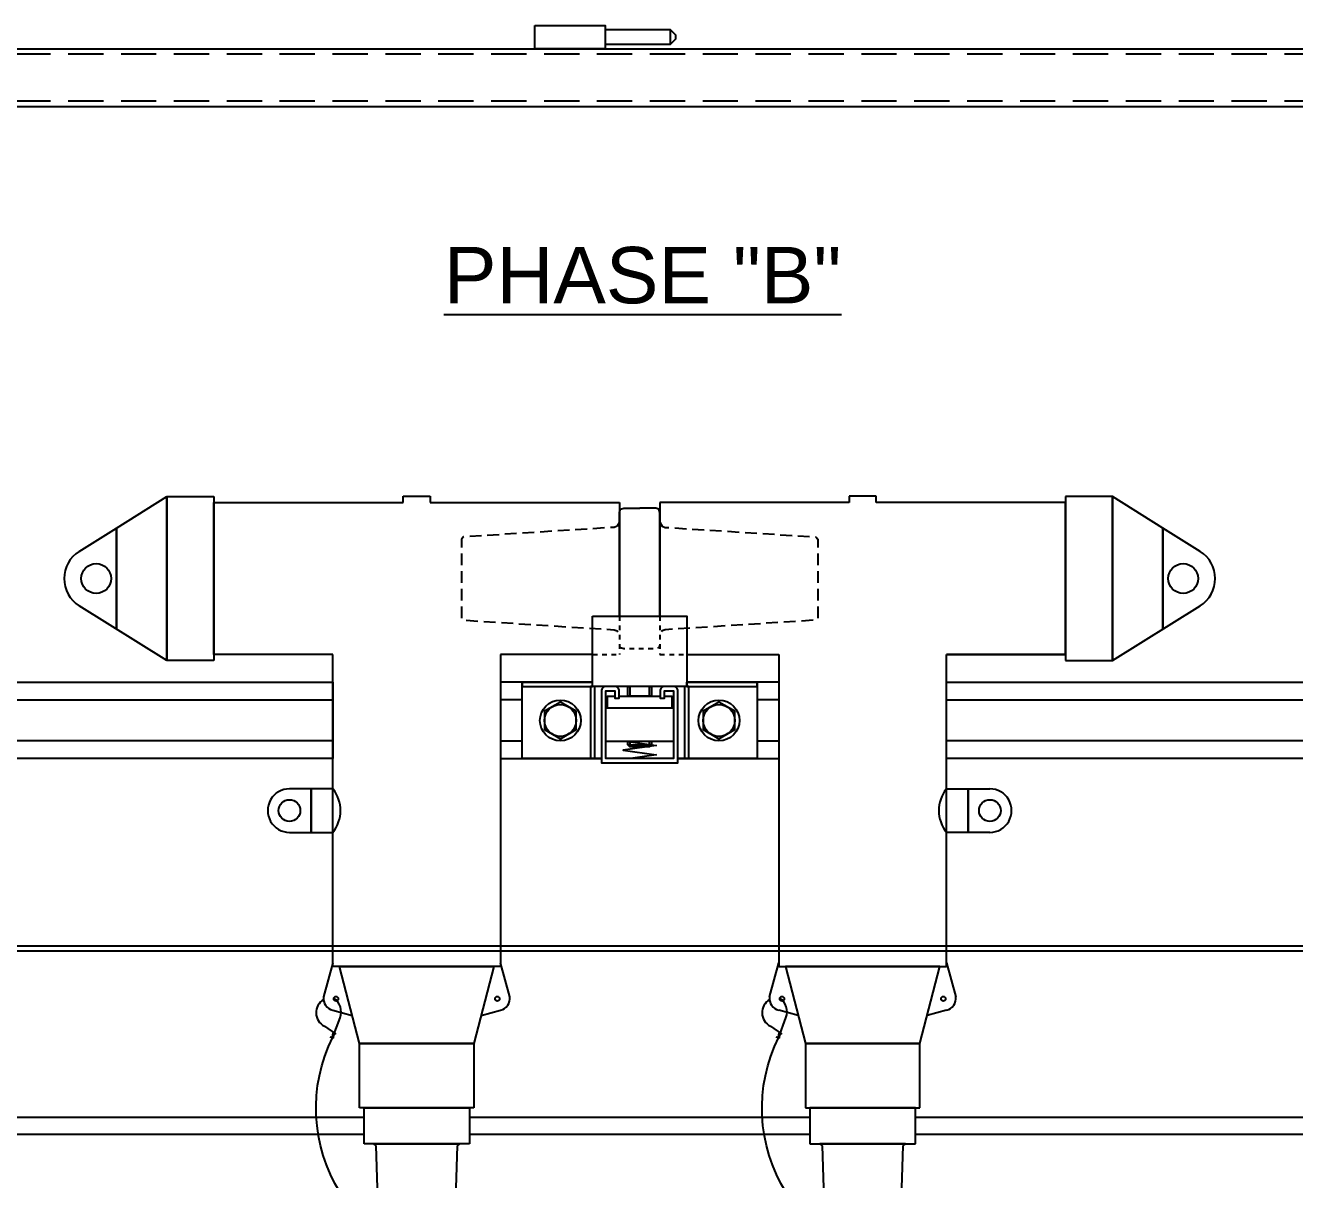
# Model space of a CAD drawing. Header units: feet. Extents: x -208 to 2089, y -974 to 342.
# Drawn here: x 235.92 to 262.92, y 101.01 to 125.56 of the extents above; entities that cross this region are included whole.
import ezdxf

# ---------------------------------------------------------------- set-up
doc = ezdxf.new("R2010")
doc.units = ezdxf.units.FT
doc.header["$MEASUREMENT"] = 0
doc.linetypes.add('HIDDEN', pattern=[0.375, 0.25, -0.125])
for name, color, linetype in [('E-DETL', 7, 'Continuous'), ('E-DETL-1', 7, 'Continuous'), ('E-EQPM-ENCL', 8, 'Continuous'), ('E-EQPM-HRDW', 16, 'Continuous'), ('E-GRND', 3, 'Continuous'), ('G-ANNO-TEXT', 1, 'Continuous')]:
    doc.layers.add(name, color=color, linetype=linetype)
doc.styles.add('NEI-A', font='arial.ttf', dxfattribs={"height": 0.1})

msp = doc.modelspace()

# ---------------------------------------------------------------- linework, layer by layer
at = {"layer": 'E-DETL', "color": 41}
for p, q in [((237.8624470936476, 114.8674143035517), (238.9353264978074, 115.5372111344679)), ((237.8624470936476, 114.8674143035517), (238.9353264978074, 115.5372111344679)), ((238.9353264978074, 115.5372111344679), (238.9353264978074, 112.0489974187885)), ((238.9353264978074, 112.0489974187885), (238.9353264978074, 115.5372111344679)), ((238.9353264978074, 115.5372111344679), (239.9342240481391, 115.5372111344679)), ((238.9353264978074, 115.5372111344679), (238.9353264978074, 112.0489974187885)), ((238.9353264978074, 112.0489974187885), (238.9353264978074, 115.5372111344679)), ((238.9353264978074, 115.5372111344679), (239.9342240481391, 115.5372111344679)), ((239.9342240481391, 115.5372111344679), (239.9342240481391, 112.0489974187885)), ((239.9342240481391, 115.5372111344679), (239.9342240481391, 112.0489974187885)), ((239.9342240481391, 115.410367031439), (243.9588774199407, 115.410367031439)), ((239.9342240481391, 112.1758415218174), (239.9342240481391, 115.410367031439)), ((239.9342240481391, 115.410367031439), (243.9588774199407, 115.410367031439)), ((239.9342240481391, 112.1758415218174), (239.9342240481391, 115.410367031439)), ((243.9588774199407, 115.410367031439), (243.9588774199407, 115.5477707897172)), ((243.9588774199407, 115.5477707897172), (244.5349717595829, 115.5477707897172)), ((243.9588774199407, 115.410367031439), (243.9588774199407, 115.5477707897172)), ((243.9588774199407, 115.5477707897172), (244.5349717595829, 115.5477707897172)), ((244.5349717595829, 115.5477707897172), (244.5349717595829, 115.410367031439)), ((244.5349717595829, 115.5477707897172), (244.5349717595829, 115.410367031439)), ((244.5349717595829, 115.410367031439), (248.5596251681506, 115.410367031439)), ((244.5349717595829, 115.410367031439), (248.5596251681506, 115.410367031439)), ((248.5596251681506, 115.410367031439), (248.5596251681506, 112.9963343209482)), ((248.5596251681506, 115.410367031439), (248.5596251681506, 112.9963343209482)), ((253.446379522199, 115.410367031439), (249.4217261136314, 115.410367031439)), ((249.4217261136314, 115.410367031439), (249.4217261136314, 112.9963343209482)), ((253.446379522199, 115.410367031439), (249.4217261136314, 115.410367031439)), ((249.4217261136314, 115.410367031439), (249.4217261136314, 112.9963343209482)), ((254.0224738618413, 115.5477707897172), (253.446379522199, 115.5477707897172)), ((253.446379522199, 115.5477707897172), (253.446379522199, 115.410367031439)), ((254.0224738618413, 115.5477707897172), (253.446379522199, 115.5477707897172)), ((253.446379522199, 115.5477707897172), (253.446379522199, 115.410367031439)), ((254.0224738618413, 115.410367031439), (254.0224738618413, 115.5477707897172)), ((254.0224738618413, 115.410367031439), (254.0224738618413, 115.5477707897172)), ((258.0471272336429, 115.410367031439), (254.0224738618413, 115.410367031439)), ((258.0471272336429, 115.410367031439), (254.0224738618413, 115.410367031439)), ((258.0471272336429, 115.5372111344679), (258.0471272336429, 112.0489974187885)), ((259.0460247839746, 115.5372111344679), (258.0471272336429, 115.5372111344679)), ((258.0471272336429, 115.5372111344679), (258.0471272336429, 112.0489974187885)), ((259.0460247839746, 115.5372111344679), (258.0471272336429, 115.5372111344679)), ((258.0471272336429, 112.1758415218174), (258.0471272336429, 115.410367031439)), ((258.0471272336429, 112.1758415218174), (258.0471272336429, 115.410367031439)), ((260.1189041881344, 114.8674143035517), (259.0460247839746, 115.5372111344679)), ((259.0460247839746, 115.5372111344679), (259.0460247839746, 112.0489974187885)), ((259.0460247839746, 112.0489974187885), (259.0460247839746, 115.5372111344679)), ((260.1189041881344, 114.8674143035517), (259.0460247839746, 115.5372111344679)), ((259.0460247839746, 115.5372111344679), (259.0460247839746, 112.0489974187885)), ((259.0460247839746, 112.0489974187885), (259.0460247839746, 115.5372111344679)), ((237.0679977664934, 114.3714409602318), (237.8624470936476, 114.8674143035517)), ((237.0679977664934, 114.3714409602318), (237.8624470936476, 114.8674143035517)), ((237.8624470936476, 114.8674143035517), (237.8624470936476, 112.7187941026404)), ((237.8624470936476, 112.7187941026404), (237.8624470936476, 114.8674143035517)), ((237.8624470936476, 114.8674143035517), (237.8624470936476, 112.7187941026404)), ((237.8624470936476, 112.7187941026404), (237.8624470936476, 114.8674143035517)), ((260.9133535152886, 114.3714409602318), (260.1189041881344, 114.8674143035517)), ((260.1189041881344, 114.8674143035517), (260.1189041881344, 112.7187941026404)), ((260.1189041881344, 112.7187941026404), (260.1189041881344, 114.8674143035517)), ((260.9133535152886, 114.3714409602318), (260.1189041881344, 114.8674143035517)), ((260.1189041881344, 114.8674143035517), (260.1189041881344, 112.7187941026404)), ((260.1189041881344, 112.7187941026404), (260.1189041881344, 114.8674143035517)), ((238.9353264978074, 112.0489974187885), (237.0679977664934, 113.2147675930246)), ((238.9353264978074, 112.0489974187885), (237.0679977664934, 113.2147675930246)), ((259.0460247839746, 112.0489974187885), (260.9133535152886, 113.2147675930246)), ((259.0460247839746, 112.0489974187885), (260.9133535152886, 113.2147675930246)), ((242.4658109864084, 112.1758415218174), (239.9342240481391, 112.1758415218174)), ((242.4658109864084, 112.1758415218174), (239.9342240481391, 112.1758415218174)), ((242.4658109864084, 105.5376440997223), (242.4658109864084, 112.1758415218174)), ((242.4658109864084, 105.5376440997223), (242.4658109864084, 112.1758415218174)), ((247.990675640891, 112.1758415218174), (246.0280382114983, 112.1758415218174)), ((246.0280382114983, 112.1758415218174), (246.0280382114983, 105.5376440997223)), ((247.990675640891, 112.1758415218174), (246.0280382114983, 112.1758415218174)), ((246.0280382114983, 112.1758415218174), (246.0280382114983, 105.5376440997223)), ((249.990675640891, 112.1758415218174), (251.9533130702837, 112.1758415218174)), ((249.990675640891, 112.1758415218174), (251.9533130702837, 112.1758415218174)), ((251.9533130702837, 112.1758415218174), (251.9533130702837, 105.5376440997223)), ((251.9533130702837, 112.1758415218174), (251.9533130702837, 105.5376440997223)), ((255.5155402953736, 105.5376440997223), (255.5155402953736, 112.1758415218174)), ((255.5155402953736, 112.1758415218174), (258.0471272336429, 112.1758415218174)), ((255.5155402953736, 105.5376440997223), (255.5155402953736, 112.1758415218174)), ((255.5155402953736, 112.1758415218174), (258.0471272336429, 112.1758415218174)), ((239.9342240481391, 112.0489974187885), (238.9353264978074, 112.0489974187885)), ((239.9342240481391, 112.0489974187885), (238.9353264978074, 112.0489974187885)), ((258.0471272336429, 112.0489974187885), (259.0460247839746, 112.0489974187885)), ((258.0471272336429, 112.0489974187885), (259.0460247839746, 112.0489974187885)), ((242.003186817667, 109.3193669059791), (241.5405626489256, 109.3193669059791)), ((242.003186817667, 109.3193669059791), (241.5405626489256, 109.3193669059791)), ((242.4658109864084, 109.3193669059791), (242.003186817667, 109.3193669059791)), ((242.003186817667, 109.3193669059791), (242.003186817667, 108.3941185684964)), ((242.003186817667, 108.3941185684964), (242.003186817667, 109.3193669059791)), ((242.4658109864084, 109.3193669059791), (242.003186817667, 109.3193669059791)), ((242.003186817667, 109.3193669059791), (242.003186817667, 108.3941185684964)), ((242.003186817667, 108.3941185684964), (242.003186817667, 109.3193669059791)), ((255.5155402953736, 109.3193669059791), (255.9781644641149, 109.3193669059791)), ((255.5155402953736, 109.3193669059791), (255.9781644641149, 109.3193669059791)), ((255.9781644641149, 109.3193669059791), (256.4407886328563, 109.3193669059791)), ((255.9781644641149, 109.3193669059791), (255.9781644641149, 108.3941185684964)), ((255.9781644641149, 108.3941185684964), (255.9781644641149, 109.3193669059791)), ((255.9781644641149, 109.3193669059791), (256.4407886328563, 109.3193669059791)), ((255.9781644641149, 109.3193669059791), (255.9781644641149, 108.3941185684964)), ((255.9781644641149, 108.3941185684964), (255.9781644641149, 109.3193669059791)), ((241.5405626489256, 108.3941185684964), (242.4658109864084, 108.3941185684964)), ((241.5405626489256, 108.3941185684964), (242.4658109864084, 108.3941185684964)), ((256.4407886328563, 108.3941185684964), (255.5155402953736, 108.3941185684964)), ((256.4407886328563, 108.3941185684964), (255.5155402953736, 108.3941185684964)), ((242.4658109864084, 105.6201290621511), (242.2649850111684, 104.8928634881359)), ((242.4658109864084, 105.6201290621511), (242.2649850111684, 104.8928634881359)), ((246.2288641867382, 104.8928634881359), (246.0280382114983, 105.6201290621511)), ((246.2288641867382, 104.8928634881359), (246.0280382114983, 105.6201290621511)), ((251.7524870950438, 104.8928634881359), (251.9533130702837, 105.6201290621511)), ((251.7524870950438, 104.8928634881359), (251.9533130702837, 105.6201290621511)), ((255.5155402953736, 105.6201290621511), (255.7163662706135, 104.8928634881359)), ((255.5155402953736, 105.6201290621511), (255.7163662706135, 104.8928634881359)), ((245.8853385772077, 105.5376440997223), (242.4658109864084, 105.5376440997223)), ((245.8853385772077, 105.5376440997223), (242.4658109864084, 105.5376440997223)), ((243.031345560503, 103.8992617402844), (242.6085106206989, 105.5376440997223)), ((242.6085106206989, 105.5376440997223), (245.8853385772077, 105.5376440997223)), ((243.031345560503, 103.8992617402844), (242.6085106206989, 105.5376440997223)), ((242.6085106206989, 105.5376440997223), (245.8853385772077, 105.5376440997223)), ((245.8853385772077, 105.5376440997223), (245.4625036557866, 103.8992617402844)), ((245.8853385772077, 105.5376440997223), (245.4625036557866, 103.8992617402844)), ((246.0280382114983, 105.5376440997223), (245.8853385772077, 105.5376440997223)), ((246.0280382114983, 105.5376440997223), (245.8853385772077, 105.5376440997223)), ((251.9533130702837, 105.5376440997223), (252.0960127045742, 105.5376440997223)), ((251.9533130702837, 105.5376440997223), (252.0960127045742, 105.5376440997223)), ((252.0960127045742, 105.5376440997223), (252.5188476259954, 103.8992617402844)), ((255.3728406610831, 105.5376440997223), (252.0960127045742, 105.5376440997223)), ((252.0960127045742, 105.5376440997223), (255.5155402953736, 105.5376440997223)), ((252.0960127045742, 105.5376440997223), (252.5188476259954, 103.8992617402844)), ((255.3728406610831, 105.5376440997223), (252.0960127045742, 105.5376440997223)), ((252.0960127045742, 105.5376440997223), (255.5155402953736, 105.5376440997223)), ((254.9500057212789, 103.8992617402844), (255.3728406610831, 105.5376440997223)), ((254.9500057212789, 103.8992617402844), (255.3728406610831, 105.5376440997223)), ((242.4605469498089, 104.607464256321), (242.8780544131673, 104.4964755926386)), ((242.4605469498089, 104.607464256321), (242.8780544131673, 104.4964755926386)), ((245.6157947847393, 104.4964755926386), (246.0333022480977, 104.607464256321)), ((245.6157947847393, 104.4964755926386), (246.0333022480977, 104.607464256321)), ((252.3655564970427, 104.4964755926386), (251.9480490336842, 104.607464256321)), ((252.3655564970427, 104.4964755926386), (251.9480490336842, 104.607464256321)), ((255.520804331973, 104.607464256321), (255.1032968686146, 104.4964755926386)), ((255.520804331973, 104.607464256321), (255.1032968686146, 104.4964755926386)), ((243.031345560503, 102.5356873385956), (243.031345560503, 103.8992617402844)), ((243.031345560503, 103.8992617402844), (245.4625036557866, 103.8992617402844)), ((245.4625036557866, 103.8992617402844), (243.031345560503, 103.8992617402844)), ((243.031345560503, 102.5356873385956), (243.031345560503, 103.8992617402844)), ((243.031345560503, 103.8992617402844), (245.4625036557866, 103.8992617402844)), ((245.4625036557866, 103.8992617402844), (243.031345560503, 103.8992617402844)), ((245.4625036557866, 103.8992617402844), (245.4625036557866, 102.5356873385956)), ((245.4625036557866, 103.8992617402844), (245.4625036557866, 102.5356873385956)), ((252.5188476259954, 103.8992617402844), (252.5188476259954, 102.5356873385956)), ((254.9500057212789, 103.8992617402844), (252.5188476259954, 103.8992617402844)), ((252.5188476259954, 103.8992617402844), (254.9500057212789, 103.8992617402844)), ((252.5188476259954, 103.8992617402844), (252.5188476259954, 102.5356873385956)), ((254.9500057212789, 103.8992617402844), (252.5188476259954, 103.8992617402844)), ((252.5188476259954, 103.8992617402844), (254.9500057212789, 103.8992617402844)), ((254.9500057212789, 102.5356873385956), (254.9500057212789, 103.8992617402844)), ((254.9500057212789, 102.5356873385956), (254.9500057212789, 103.8992617402844)), ((245.3673705417489, 102.5356873385956), (243.031345560503, 102.5356873385956)), ((245.3673705417489, 102.5356873385956), (243.031345560503, 102.5356873385956)), ((243.1264786561578, 101.7640626239803), (243.1264786561578, 102.5356873385956)), ((243.1264786561578, 102.5356873385956), (245.3673705417489, 102.5356873385956)), ((243.1264786561578, 101.7640626239803), (243.1264786561578, 102.5356873385956)), ((243.1264786561578, 102.5356873385956), (245.3673705417489, 102.5356873385956)), ((245.4625036557866, 102.5356873385956), (245.3673705417489, 102.5356873385956)), ((245.3673705417489, 102.5356873385956), (245.3673705417489, 101.7640626239803)), ((245.4625036557866, 102.5356873385956), (245.3673705417489, 102.5356873385956)), ((245.3673705417489, 102.5356873385956), (245.3673705417489, 101.7640626239803)), ((252.5188476259954, 102.5356873385956), (252.6139807400331, 102.5356873385956)), ((252.5188476259954, 102.5356873385956), (252.6139807400331, 102.5356873385956)), ((252.6139807400331, 102.5356873385956), (252.6139807400331, 101.7640626239803)), ((254.8548726256242, 102.5356873385956), (252.6139807400331, 102.5356873385956)), ((252.6139807400331, 102.5356873385956), (254.9500057212789, 102.5356873385956)), ((252.6139807400331, 102.5356873385956), (252.6139807400331, 101.7640626239803)), ((254.8548726256242, 102.5356873385956), (252.6139807400331, 102.5356873385956)), ((252.6139807400331, 102.5356873385956), (254.9500057212789, 102.5356873385956)), ((254.8548726256242, 101.7640626239803), (254.8548726256242, 102.5356873385956)), ((254.8548726256242, 101.7640626239803), (254.8548726256242, 102.5356873385956)), ((245.1559848009614, 101.7640626239803), (243.1264786561578, 101.7640626239803)), ((245.1559848009614, 101.7640626239803), (243.1264786561578, 101.7640626239803)), ((243.385430935581, 101.721760177093), (243.3378643969452, 101.7640626239803)), ((243.3378643969452, 101.7640626239803), (245.1559848009614, 101.7640626239803)), ((243.385430935581, 101.721760177093), (243.3378643969452, 101.7640626239803)), ((243.3378643969452, 101.7640626239803), (245.1559848009614, 101.7640626239803)), ((243.4277334743834, 100.337066170777), (243.385430935581, 101.721760177093)), ((243.4277334743834, 100.337066170777), (243.385430935581, 101.721760177093)), ((245.1084182439426, 101.721760177093), (245.0661157235232, 100.337066170777)), ((245.1084182439426, 101.721760177093), (245.0661157235232, 100.337066170777)), ((245.1559848009614, 101.7640626239803), (245.1084182439426, 101.721760177093)), ((245.1559848009614, 101.7640626239803), (245.1084182439426, 101.721760177093)), ((245.3673705417489, 101.7640626239803), (245.1559848009614, 101.7640626239803)), ((245.3673705417489, 101.7640626239803), (245.1559848009614, 101.7640626239803)), ((252.6139807400331, 101.7640626239803), (252.8253664808205, 101.7640626239803)), ((252.6139807400331, 101.7640626239803), (252.8253664808205, 101.7640626239803)), ((252.8253664808205, 101.7640626239803), (252.8729330378393, 101.721760177093)), ((254.6434868848368, 101.7640626239803), (252.8253664808205, 101.7640626239803)), ((252.8253664808205, 101.7640626239803), (254.8548726256242, 101.7640626239803)), ((252.8253664808205, 101.7640626239803), (252.8729330378393, 101.721760177093)), ((254.6434868848368, 101.7640626239803), (252.8253664808205, 101.7640626239803)), ((252.8253664808205, 101.7640626239803), (254.8548726256242, 101.7640626239803)), ((252.8729330378393, 101.721760177093), (252.9152355582588, 100.337066170777)), ((252.8729330378393, 101.721760177093), (252.9152355582588, 100.337066170777)), ((254.5536178073985, 100.337066170777), (254.595920346201, 101.721760177093)), ((254.5536178073985, 100.337066170777), (254.595920346201, 101.721760177093)), ((254.595920346201, 101.721760177093), (254.6434868848368, 101.7640626239803)), ((254.595920346201, 101.721760177093), (254.6434868848368, 101.7640626239803))]:
    msp.add_line(p, q, dxfattribs=at)
at = {"layer": 'E-DETL', "color": 41, "linetype": 'HIDDEN', "ltscale": 0.25}
for p, q in [((248.5596251681506, 112.9963343209482), (248.5596251681506, 112.1758415218174)), ((248.5596251681506, 112.9963343209482), (248.5596251681506, 112.1758415218174)), ((249.4217261136314, 112.9963343209482), (249.4217261136314, 112.1758415218174)), ((249.4217261136314, 112.9963343209482), (249.4217261136314, 112.1758415218174)), ((247.990675640891, 112.1758415218174), (248.5596251681506, 112.1758415218174)), ((247.990675640891, 112.1758415218174), (248.5596251681506, 112.1758415218174)), ((249.4217261136314, 112.1758415218174), (249.990675640891, 112.1758415218174)), ((249.4217261136314, 112.1758415218174), (249.990675640891, 112.1758415218174))]:
    msp.add_line(p, q, dxfattribs=at)
at = {"layer": 'E-DETL', "color": 41, "linetype": 'Continuous', "flags": 128}
for points in [[(248.5596251681506, 112.9963343209482), (248.5596251681506, 114.9957160345927), (248.5596251681506, 115.199940832164), (248.5822260457484, 115.2680157646877), (248.6503009782722, 115.2907527921507), (248.990675640891, 115.2907527921507)], [(248.5596251681506, 112.9963343209482), (248.5596251681506, 114.9957160345927), (248.5596251681506, 115.199940832164), (248.5822260457484, 115.2680157646877), (248.6503009782722, 115.2907527921507), (248.990675640891, 115.2907527921507)], [(249.4217261136314, 112.9963343209482), (249.4217261136314, 114.9957160345927), (249.4217261136314, 115.199940832164), (249.3991252360335, 115.2680157646877), (249.3310503035097, 115.2907527921507), (248.990675640891, 115.2907527921507)], [(249.4217261136314, 112.9963343209482), (249.4217261136314, 114.9957160345927), (249.4217261136314, 115.199940832164), (249.3991252360335, 115.2680157646877), (249.3310503035097, 115.2907527921507), (248.990675640891, 115.2907527921507)]]:
    msp.add_lwpolyline(points, dxfattribs=at)
at = {"layer": 'E-DETL', "color": 9, "linetype": 'HIDDEN', "flags": 128}
for points in [[(248.5596251681506, 114.9957160345927), (248.5141511132247, 114.9050402244711), (248.446076180701, 114.8823031970082), (245.2465543520848, 114.6780783994369), (245.201216447024, 114.6327404943761), (245.201216447024, 112.9308671812824), (245.2465543520848, 112.9081301538195), (248.446076180701, 112.7039053562482), (248.5141511132247, 112.6811683287853), (248.5596251681506, 112.5904925186637)], [(248.5596251681506, 114.9957160345927), (248.5141511132247, 114.9050402244711), (248.446076180701, 114.8823031970082), (245.2465543520848, 114.6780783994369), (245.201216447024, 114.6327404943761), (245.201216447024, 112.9308671812824), (245.2465543520848, 112.9081301538195), (248.446076180701, 112.7039053562482), (248.5141511132247, 112.6811683287853), (248.5596251681506, 112.5904925186637)], [(249.4217261136314, 114.9957160345927), (249.4672001685572, 114.9050402244711), (249.535275101081, 114.8823031970082), (252.7347969296972, 114.6780783994369), (252.780134834758, 114.6327404943761), (252.780134834758, 112.9308671812824), (252.7347969296972, 112.9081301538195), (249.535275101081, 112.7039053562482), (249.4672001685572, 112.6811683287853), (249.4217261136314, 112.5904925186637)], [(249.4217261136314, 114.9957160345927), (249.4672001685572, 114.9050402244711), (249.535275101081, 114.8823031970082), (252.7347969296972, 114.6780783994369), (252.780134834758, 114.6327404943761), (252.780134834758, 112.9308671812824), (252.7347969296972, 112.9081301538195), (249.535275101081, 112.7039053562482), (249.4672001685572, 112.6811683287853), (249.4217261136314, 112.5904925186637)]]:
    msp.add_lwpolyline(points, dxfattribs=at)
at = {"layer": 'E-DETL', "color": 41, "linetype": 'HIDDEN', "ltscale": 0.25, "flags": 128}
msp.add_lwpolyline([(249.4217261136314, 112.3862677210924), (249.3991252360335, 112.3181927885687), (249.3310503035097, 112.2954557611057), (248.6503009782722, 112.2954557611057), (248.5822260457484, 112.3181927885687), (248.5596251681506, 112.3862677210924)], dxfattribs=at)
msp.add_lwpolyline([(249.4217261136314, 112.3862677210924), (249.3991252360335, 112.3181927885687), (249.3310503035097, 112.2954557611057), (248.6503009782722, 112.2954557611057), (248.5822260457484, 112.3181927885687), (248.5596251681506, 112.3862677210924)], dxfattribs=at)
at = {"layer": 'E-DETL', "color": 41}
for centre, radius in [((237.4290524066789, 113.7931042766282), 0.3171103352500231), ((237.4290524066789, 113.7931042766282), 0.3171103352500231), ((260.552298875103, 113.7931042766282), 0.3171103352500231), ((260.552298875103, 113.7931042766282), 0.3171103352500231), ((241.5405626489256, 108.8567427372377), 0.231312084370685), ((241.5405626489256, 108.8567427372377), 0.231312084370685), ((256.4407886328563, 108.8567427372377), 0.231312084370685), ((256.4407886328563, 108.8567427372377), 0.231312084370685), ((242.5312251888074, 104.8531380483226), 0.04886597132423846), ((242.5312251888074, 104.8531380483226), 0.04886597132423846), ((245.9626240274823, 104.8531380483226), 0.04886597132423846), ((245.9626240274823, 104.8531380483226), 0.04886597132423846), ((252.0187272542997, 104.8531380483226), 0.04886597132423846), ((252.0187272542997, 104.8531380483226), 0.04886597132423846), ((255.4501260929746, 104.8531380483226), 0.04886597132423846), ((255.4501260929746, 104.8531380483226), 0.04886597132423846)]:
    msp.add_circle(centre, radius, dxfattribs=at)
for centre, radius, start, end in [((237.4290523518176, 113.7931042512314), 0.6817871827491256, 121.9764602505425, 179.9999978657157), ((237.4290523518176, 113.7931042512314), 0.6817871827491256, 121.9764602505425, 179.9999978657157), ((260.5522989299644, 113.7931042512314), 0.6817871827491256, 2.134284298781268e-06, 58.02353974945753), ((260.5522989299644, 113.7931042512314), 0.6817871827491256, 2.134284298781268e-06, 58.02353974945753), ((237.4290523518175, 113.7931043020249), 0.6817871827489874, 180.0000021342794, 238.0235397494612), ((237.4290523518175, 113.7931043020249), 0.6817871827489874, 180.0000021342794, 238.0235397494612), ((260.5522989299645, 113.7931043020249), 0.6817871827489874, 301.9764602505388, 359.9999978657206), ((260.5522989299645, 113.7931043020249), 0.6817871827489874, 301.9764602505388, 359.9999978657206), ((241.5405626489256, 108.8567427372377), 0.462624168741371, 89.99999999999675, 270.0000000000032), ((241.5405626489256, 108.8567427372377), 0.462624168741371, 89.99999999999675, 270.0000000000032), ((241.8856704725241, 108.8567427372377), 0.7420135695211753, 321.4299269184021, 38.57007308159783), ((241.8856704725241, 108.8567427372377), 0.7420135695211753, 321.4299269184021, 38.57007308159783), ((256.0956808092578, 108.8567427372377), 0.7420135695211753, 141.4299269184022, 218.5700730815978), ((256.0956808092578, 108.8567427372377), 0.7420135695211753, 141.4299269184022, 218.5700730815978), ((256.4407886328563, 108.8567427372377), 0.462624168741371, 269.9999999999968, 90.00000000000325), ((256.4407886328563, 108.8567427372377), 0.462624168741371, 269.9999999999968, 90.00000000000325), ((242.5287093374374, 104.8638720205527), 0.2653130706517052, 173.726610115781, 214.4198144140572), ((242.5287093374374, 104.8638720205527), 0.2653130706517052, 173.726610115781, 214.4198144140572), ((245.9651398604692, 104.8638720205527), 0.2653130706517117, 325.5801855859428, 6.273389884217369), ((245.9651398604692, 104.8638720205527), 0.2653130706517117, 325.5801855859428, 6.273389884217369), ((252.0162114213127, 104.8638720205527), 0.2653130706517117, 173.7266101157826, 214.4198144140572), ((252.0162114213127, 104.8638720205527), 0.2653130706517117, 173.7266101157826, 214.4198144140572), ((255.4526419443445, 104.8638720205527), 0.2653130706517052, 325.5801855859428, 6.273389884218988), ((255.4526419443445, 104.8638720205527), 0.2653130706517052, 325.5801855859428, 6.273389884218988), ((242.5287094469, 104.8638720478217), 0.2653131763633028, 214.4198059098947, 255.113010208177), ((242.5287094469, 104.8638720478217), 0.2653131763633028, 214.4198059098947, 255.113010208177), ((245.9651397510066, 104.8638720478218), 0.2653131763633528, 284.8869897918246, 325.5801940900994), ((245.9651397510066, 104.8638720478218), 0.2653131763633528, 284.8869897918246, 325.5801940900994), ((252.0162115307754, 104.8638720478218), 0.2653131763633528, 214.4198059099006, 255.1130102081754), ((252.0162115307754, 104.8638720478218), 0.2653131763633528, 214.4198059099006, 255.1130102081754), ((255.4526418348819, 104.8638720478217), 0.2653131763633028, 284.8869897918231, 325.5801940901053), ((255.4526418348819, 104.8638720478217), 0.2653131763633028, 284.8869897918231, 325.5801940901053)]:
    msp.add_arc(centre, radius, start, end, dxfattribs=at)
at = {"layer": 'E-DETL-1', "color": 64, "linetype": 'Continuous', "flags": 128}
for points in [[(227.8548726256242, 102.3373749812879), (243.1264786561578, 102.3373749812879)], [(227.8548726256242, 102.3373749812879), (243.1264786561578, 102.3373749812879)], [(245.3673705417489, 102.3373749812879), (252.6139807400331, 102.3373749812879)], [(245.3673705417489, 102.3373749812879), (252.6139807400331, 102.3373749812879)], [(254.8548726256242, 102.3373749812879), (270.1264786561578, 102.3373749812879)], [(254.8548726256242, 102.3373749812879), (270.1264786561578, 102.3373749812879)], [(243.1264786561578, 101.9623749812879), (227.8548726256242, 101.9623749812879)], [(243.1264786561578, 101.9623749812879), (227.8548726256242, 101.9623749812879)], [(252.6139807400331, 101.9623749812879), (245.3673705417489, 101.9623749812879)], [(252.6139807400331, 101.9623749812879), (245.3673705417489, 101.9623749812879)], [(270.1264786561578, 101.9623749812879), (254.8548726256242, 101.9623749812879)], [(270.1264786561578, 101.9623749812879), (254.8548726256242, 101.9623749812879)]]:
    msp.add_lwpolyline(points, dxfattribs=at)
at = {"layer": 'E-EQPM-ENCL', "color": 7, "ltscale": 5}
for points in [[(246.7582898124317, 125.5612696916447), (248.2559383279542, 125.5612696916447), (248.2559383279542, 125.0620081365155), (246.7582898124317, 125.0620081365155), (246.7582898124317, 125.5612696916447)], [(246.7582898124317, 125.5612696916447), (248.2559383279542, 125.5612696916447), (248.2559383279542, 125.0620081365155), (246.7582898124317, 125.0620081365155), (246.7582898124317, 125.5612696916447)], [(248.2559383279542, 125.470457731658), (249.640174005892, 125.470457731658), (249.640174005892, 125.1528200965021), (248.2559383279542, 125.1528200965021)], [(248.2559383279542, 125.470457731658), (249.640174005892, 125.470457731658), (249.640174005892, 125.1528200965021), (248.2559383279542, 125.1528200965021)], [(249.640174005892, 125.470457731658), (249.7535868434766, 125.3570448940734), (249.7535868434766, 125.2662329340867), (249.640174005892, 125.1528200965021)], [(249.640174005892, 125.470457731658), (249.7535868434766, 125.3570448940734), (249.7535868434766, 125.2662329340867), (249.640174005892, 125.1528200965021)], [(206.3989509035027, 124.9485952989309), (206.3989509035027, 125.0621442863805), (291.5822642284141, 125.0621442863805), (291.5822642284141, 124.9485952989309)], [(206.3989509035027, 123.836795500953), (291.5822642284141, 123.836795500953)], [(291.5822642284141, 105.8650133146834), (206.2855380659182, 105.8650133146834)], [(291.5822642284141, 105.8650133146834), (206.2855380659182, 105.8650133146834)], [(206.3989509035027, 105.978426152268), (291.5822642284141, 105.978426152268)], [(206.3989509035027, 105.978426152268), (291.5822642284141, 105.978426152268)]]:
    msp.add_lwpolyline(points, dxfattribs=at)
at = {"layer": 'E-EQPM-ENCL', "linetype": 'HIDDEN', "ltscale": 3}
for points in [[(291.5822642284141, 124.9485952989309), (206.3989509035027, 124.9485952989309)], [(291.5822642284141, 123.9502083385376), (206.3989509035027, 123.9502083385376)]]:
    msp.add_lwpolyline(points, dxfattribs=at)
at = {"layer": 'E-EQPM-HRDW'}
for p, q in [((247.9906779912116, 111.4963381495014), (247.9906779912116, 111.5863393195933)), ((247.9906779912116, 111.4963381495014), (247.9906779912116, 111.5863393195933)), ((249.9906779912116, 111.4963381495014), (249.9906779912116, 111.5863402556667)), ((249.9906779912116, 111.4963381495014), (249.9906779912116, 111.5863402556667))]:
    msp.add_line(p, q, dxfattribs=at)
for points in [[(247.990675640891, 112.9963343209482), (249.990675640891, 112.9963343209482), (249.990675640891, 111.4963343209482), (247.990675640891, 111.4963343209482)], [(247.990675640891, 112.9963343209482), (249.990675640891, 112.9963343209482), (249.990675640891, 111.4963343209482), (247.990675640891, 111.4963343209482)], [(228.5155402953736, 111.5900429867366), (242.4658109864084, 111.5900429867366), (242.4658109864084, 109.9650429867366), (228.5155402953736, 109.9650429867366)], [(228.5155402953736, 111.5900429867366), (242.4658109864084, 111.5900429867366), (242.4658109864084, 109.9650429867366), (228.5155402953736, 109.9650429867366)], [(246.4906779912116, 111.4963381495014), (247.990675640891, 111.4963381495014), (247.990675640891, 111.5863386175382), (246.4906779912116, 111.5863386175382)], [(246.4906779912116, 111.4963381495014), (247.990675640891, 111.4963381495014), (247.990675640891, 111.5863386175382), (246.4906779912116, 111.5863386175382)], [(249.990675640891, 111.4963381495014), (251.4906779912116, 111.4963381495014), (251.4906779912116, 111.5863386175382), (249.990675640891, 111.5863386175382)], [(249.990675640891, 111.4963381495014), (251.4906779912116, 111.4963381495014), (251.4906779912116, 111.5863386175382), (249.990675640891, 111.5863386175382)], [(255.5155402953736, 111.5900429867366), (269.4658109864084, 111.5900429867366), (269.4658109864084, 109.9650429867366), (255.5155402953736, 109.9650429867366)], [(255.5155402953736, 111.5900429867366), (269.4658109864084, 111.5900429867366), (269.4658109864084, 109.9650429867366), (255.5155402953736, 109.9650429867366)], [(248.0356766456055, 109.9613386175374), (248.03567822523, 111.4963381495014), (247.9456777571933, 111.4963381495014), (247.9456761775688, 109.9613386175374)], [(248.0356766456055, 109.9613386175374), (248.03567822523, 111.4963381495014), (247.9456777571933, 111.4963381495014), (247.9456761775688, 109.9613386175374)], [(250.0356766034821, 109.9613395536109), (250.03567822523, 111.4963381495014), (249.9456777571933, 111.4963381495014), (249.9456761354454, 109.9613395536109)], [(250.0356766034821, 109.9613395536109), (250.03567822523, 111.4963381495014), (249.9456777571933, 111.4963381495014), (249.9456761354454, 109.9613395536109)], [(228.5155402953736, 111.2150447184274), (242.4658109864084, 111.2150401728835), (242.4658109864084, 110.3400367095019), (228.5155402953736, 110.3400412550458)], [(228.5155402953736, 111.2150447184274), (242.4658109864084, 111.2150401728835), (242.4658109864084, 110.3400367095019), (228.5155402953736, 110.3400412550458)], [(255.5155402953736, 111.2150401728835), (269.4658109864084, 111.2150401728835), (269.4658109864084, 110.3400367095019), (255.5155402953736, 110.3400367095019)], [(255.5155402953736, 111.2150401728835), (269.4658109864084, 111.2150401728835), (269.4658109864084, 110.3400367095019), (255.5155402953736, 110.3400367095019)]]:
    msp.add_lwpolyline(points, close=True, dxfattribs=at)
for points in [[(242.4658109864084, 112.1758013533058), (239.9342240481391, 112.1758013533058)], [(242.4658109864084, 112.1758013533058), (239.9342240481391, 112.1758013533058)], [(258.0471272336429, 112.1758013533058), (255.5155402953736, 112.1758013533058)], [(258.0471272336429, 112.1758013533058), (255.5155402953736, 112.1758013533058)], [(247.990675640891, 111.5863804241783), (246.0280405618189, 111.5863804241783)], [(247.990675640891, 111.5863804241783), (246.0280405618189, 111.5863804241783)], [(248.178175640891, 109.9613387052939), (246.4906779912116, 109.9613379154831), (246.4906779912116, 111.5863362773545), (247.990675640891, 111.5863369794085)], [(248.178175640891, 109.9613387052939), (246.4906779912116, 109.9613379154831), (246.4906779912116, 111.5863362773545), (247.990675640891, 111.5863369794085)], [(249.990675640891, 111.586337915482), (251.4906779912116, 111.5863386175382), (251.4906779912116, 109.9613402556667), (249.803175640891, 109.9613394658536)], [(249.990675640891, 111.586337915482), (251.4906779912116, 111.5863386175382), (251.4906779912116, 109.9613402556667), (249.803175640891, 109.9613394658536)], [(251.9533154206043, 111.5863804241783), (249.990675640891, 111.5863804241783)], [(251.9533154206043, 111.5863804241783), (249.990675640891, 111.5863804241783)], [(248.271925640891, 111.0414315693969), (249.709425640891, 111.0414315693969)], [(248.271925640891, 111.0414315693969), (249.709425640891, 111.0414315693969)], [(249.709425640891, 110.3262370725), (248.271925640891, 110.3262370725)], [(249.709425640891, 110.3262370725), (248.271925640891, 110.3262370725)], [(246.0280405618189, 109.9613804241783), (248.178175640891, 109.9613804241783)], [(246.0280405618189, 109.9613804241783), (248.178175640891, 109.9613804241783)], [(249.803175640891, 109.9613804241783), (251.9533154206043, 109.9613804241783)], [(249.803175640891, 109.9613804241783), (251.9533154206043, 109.9613804241783)]]:
    msp.add_lwpolyline(points, dxfattribs=at)
at = {"layer": 'E-EQPM-HRDW', "flags": 128}
msp.add_lwpolyline([(248.459425640891, 111.4025343209481), (248.459425640891, 111.2463343209482), (248.553175640891, 111.2463343209482), (248.553175640891, 111.4025343209481, 0.1989123673791867), (248.5257022569659, 111.4688609370236, 0.1989123673804322), (248.4593756408886, 111.4963343209482), (248.2719756408933, 111.4963343209482, 0.1989123673792615), (248.2056490248161, 111.4688609370236, 0.1989123673803824), (248.178175640891, 111.4025343209481), (248.178175640891, 109.8713343209482), (249.803175640891, 109.8713343209482), (249.803175640891, 111.4025343209481, 0.1989123673795006), (249.7757022569659, 111.4688609370236, 0.1989123673799059), (249.7093756408886, 111.4963343209482), (249.5219756408933, 111.4963343209482, 0.1989123673792707), (249.4556490248161, 111.4688609370236, 0.1989123673804073), (249.428175640891, 111.4025343209481), (249.428175640891, 111.2463343209482), (249.521925640891, 111.2463343209482), (249.521925640891, 111.4025843209482), (249.709425640891, 111.4025843209482), (249.709425640891, 109.9650843209482), (248.271925640891, 109.9650843209482), (248.271925640891, 111.4025843209482), (248.459425640891, 111.4025843209482)], format="xyb", close=True, dxfattribs=at)
msp.add_lwpolyline([(248.459425640891, 111.4025343209481), (248.459425640891, 111.2463343209482), (248.553175640891, 111.2463343209482), (248.553175640891, 111.4025343209481, 0.1989123673791867), (248.5257022569659, 111.4688609370236, 0.1989123673804322), (248.4593756408886, 111.4963343209482), (248.2719756408933, 111.4963343209482, 0.1989123673792615), (248.2056490248161, 111.4688609370236, 0.1989123673803824), (248.178175640891, 111.4025343209481), (248.178175640891, 109.8713343209482), (249.803175640891, 109.8713343209482), (249.803175640891, 111.4025343209481, 0.1989123673795006), (249.7757022569659, 111.4688609370236, 0.1989123673799059), (249.7093756408886, 111.4963343209482), (249.5219756408933, 111.4963343209482, 0.1989123673792707), (249.4556490248161, 111.4688609370236, 0.1989123673804073), (249.428175640891, 111.4025343209481), (249.428175640891, 111.2463343209482), (249.521925640891, 111.2463343209482), (249.521925640891, 111.4025843209482), (249.709425640891, 111.4025843209482), (249.709425640891, 109.9650843209482), (248.271925640891, 109.9650843209482), (248.271925640891, 111.4025843209482), (248.459425640891, 111.4025843209482)], format="xyb", close=True, dxfattribs=at)
for points in [[(248.303175640891, 111.0414315693969), (248.303175640891, 111.2924216972391), (248.459425640891, 111.2924216972391), (248.459425640891, 111.2463343209482), (248.553175640891, 111.2463343209482), (248.553175640891, 111.2924216972391), (249.428175640891, 111.2924216972391), (249.428175640891, 111.2463343209482), (249.521925640891, 111.2463343209482), (249.521925640891, 111.2924216972391), (249.678175640891, 111.2924216972391), (249.678175640891, 111.0414315693969)], [(248.303175640891, 111.0414315693969), (248.303175640891, 111.2924216972391), (248.459425640891, 111.2924216972391), (248.459425640891, 111.2463343209482), (248.553175640891, 111.2463343209482), (248.553175640891, 111.2924216972391), (249.428175640891, 111.2924216972391), (249.428175640891, 111.2463343209482), (249.521925640891, 111.2463343209482), (249.521925640891, 111.2924216972391), (249.678175640891, 111.2924216972391), (249.678175640891, 111.0414315693969)], [(249.201613140891, 111.2924216972391), (249.201613140891, 111.4963343209482), (249.240675640891, 111.4963343209482), (249.240675640891, 111.2924216972391), (248.740675640891, 111.2924216972391), (248.740675640891, 111.4963343209482), (248.779738140891, 111.4963343209482), (248.779738140891, 111.2924216972391)], [(249.201613140891, 111.2924216972391), (249.201613140891, 111.4963343209482), (249.240675640891, 111.4963343209482), (249.240675640891, 111.2924216972391), (248.740675640891, 111.2924216972391), (248.740675640891, 111.4963343209482), (248.779738140891, 111.4963343209482), (248.779738140891, 111.2924216972391)], [(246.4906779912116, 111.2113776103253), (246.0280405618189, 111.2113776103253)], [(246.4906779912116, 111.2113776103253), (246.0280405618189, 111.2113776103253)], [(251.9533154206043, 111.2113776103253), (251.4906779912116, 111.2113776103253)], [(251.9533154206043, 111.2113776103253), (251.4906779912116, 111.2113776103253)], [(246.4906779912116, 110.3363741469437), (246.0280405618189, 110.3363741469437)], [(246.4906779912116, 110.3363741469437), (246.0280405618189, 110.3363741469437)], [(248.7425380600053, 110.3262370725), (249.3395225357763, 110.244153380061), (248.6418287460056, 110.1414196754239), (249.3395225357763, 110.0454887345367), (248.7934733085149, 109.9650843209482)], [(248.7425380600053, 110.3262370725), (249.3395225357763, 110.244153380061), (248.6418287460056, 110.1414196754239), (249.3395225357763, 110.0454887345367), (248.7934733085149, 109.9650843209482)], [(249.240675640891, 110.3262370725), (249.240675640891, 110.2541468209482), (249.201613140891, 110.2150843209482), (248.779738140891, 110.2150843209482), (248.740675640891, 110.2541468209482), (248.740675640891, 110.3262370725)], [(248.779738140891, 110.3262370725), (248.779738140891, 110.2541468209482), (248.740675640891, 110.2541468209482), (249.240675640891, 110.2541468209482), (249.201613140891, 110.2541468209482), (249.201613140891, 110.3262370725)], [(249.240675640891, 110.3262370725), (249.240675640891, 110.2541468209482), (249.201613140891, 110.2150843209482), (248.779738140891, 110.2150843209482), (248.740675640891, 110.2541468209482), (248.740675640891, 110.3262370725)], [(248.779738140891, 110.3262370725), (248.779738140891, 110.2541468209482), (248.740675640891, 110.2541468209482), (249.240675640891, 110.2541468209482), (249.201613140891, 110.2541468209482), (249.201613140891, 110.3262370725)], [(251.9533154206043, 110.3363741469437), (251.4906779912116, 110.3363741469437)], [(251.9533154206043, 110.3363741469437), (251.4906779912116, 110.3363741469437)]]:
    msp.add_lwpolyline(points, dxfattribs=at)
for points in [[(247.6406779912095, 110.9686928122691), (247.3031779912116, 111.1635485281194), (246.9656779912137, 110.9686928122691), (246.9656779912137, 110.5789813805685), (247.3031779912116, 110.3841256647183), (247.6406779912095, 110.5789813805685)], [(247.6406779912095, 110.9686928122691), (247.3031779912116, 111.1635485281194), (246.9656779912137, 110.9686928122691), (246.9656779912137, 110.5789813805685), (247.3031779912116, 110.3841256647183), (247.6406779912095, 110.5789813805685)], [(251.0156779912095, 110.9686951524527), (250.6781779912116, 111.163550868303), (250.3406779912137, 110.9686951524527), (250.3406779912137, 110.5789837207521), (250.6781779912116, 110.3841280049019), (251.0156779912095, 110.5789837207521)], [(251.0156779912095, 110.9686951524527), (250.6781779912116, 111.163550868303), (250.3406779912137, 110.9686951524527), (250.3406779912137, 110.5789837207521), (250.6781779912116, 110.3841280049019), (251.0156779912095, 110.5789837207521)]]:
    msp.add_lwpolyline(points, close=True, dxfattribs=at)
at = {"layer": 'E-EQPM-HRDW'}
for centre, radius in [((247.3031779912116, 110.7738370964188), 0.4345000000030268), ((247.3031779912116, 110.7738370964188), 0.4345000000030268), ((247.3031779912116, 110.7738370964188), 0.3374999999978894), ((247.3031779912116, 110.7738370964188), 0.3374999999978894), ((250.6781779912116, 110.7738394366024), 0.4345000000030268), ((250.6781779912116, 110.7738394366024), 0.4345000000030268), ((250.6781779912116, 110.7738394366024), 0.3374999999978894), ((250.6781779912116, 110.7738394366024), 0.3374999999978894)]:
    msp.add_circle(centre, radius, dxfattribs=at)
at = {"layer": 'E-GRND', "flags": 128}
for points in [[(246.9214433586562, 99.05945758724033), (245.5112355747455, 99.11967403256736, -0.5565621175140216), (242.460971293491, 104.0386294997939), (242.6159450954344, 104.449897254106)], [(246.9214433586562, 99.05945758724033), (245.5112355747455, 99.11967403256736, -0.5565621175140216), (242.460971293491, 104.0386294997939), (242.6159450954344, 104.449897254106)], [(256.4089454425315, 99.05945758724033), (254.9987376586208, 99.11967403256736, -0.5565621175140216), (251.9484733773664, 104.0386294997939), (252.1034471793097, 104.449897254106)], [(256.4089454425315, 99.05945758724033), (254.9987376586208, 99.11967403256736, -0.5565621175140216), (251.9484733773664, 104.0386294997939), (252.1034471793097, 104.449897254106)]]:
    msp.add_lwpolyline(points, format="xyb", dxfattribs=at)
at = {"layer": 'E-GRND', "linetype": 'Continuous', "flags": 128}
for points in [[(242.283398053747, 104.2700839371773), (242.5215391806268, 104.1063004761906), (242.4657368444567, 104.1175625028486), (242.4934655263391, 104.088973019593), (242.4595248481176, 104.0960093641967), (242.4872657242202, 104.0674621899992), (242.4533128517787, 104.0744562255446), (242.4810537278811, 104.0459090513473), (242.4471008554399, 104.0529030868926), (242.4748417315422, 104.0243559126953), (242.4034750844866, 104.0392340090899)], [(242.283398053747, 104.2700839371773), (242.5215391806268, 104.1063004761906), (242.4657368444567, 104.1175625028486), (242.4934655263391, 104.088973019593), (242.4595248481176, 104.0960093641967), (242.4872657242202, 104.0674621899992), (242.4533128517787, 104.0744562255446), (242.4810537278811, 104.0459090513473), (242.4471008554399, 104.0529030868926), (242.4748417315422, 104.0243559126953), (242.4034750844866, 104.0392340090899)], [(251.7709001376223, 104.2700839371773), (252.0090412645021, 104.1063004761906), (251.9532389283321, 104.1175625028486), (251.9809676102144, 104.088973019593), (251.947026931993, 104.0960093641967), (251.9747678080955, 104.0674621899992), (251.9408149356541, 104.0744562255446), (251.9685558117564, 104.0459090513473), (251.9346029393152, 104.0529030868926), (251.9623438154175, 104.0243559126953), (251.890977168362, 104.0392340090899)], [(251.7709001376223, 104.2700839371773), (252.0090412645021, 104.1063004761906), (251.9532389283321, 104.1175625028486), (251.9809676102144, 104.088973019593), (251.947026931993, 104.0960093641967), (251.9747678080955, 104.0674621899992), (251.9408149356541, 104.0744562255446), (251.9685558117564, 104.0459090513473), (251.9346029393152, 104.0529030868926), (251.9623438154175, 104.0243559126953), (251.890977168362, 104.0392340090899)]]:
    msp.add_lwpolyline(points, dxfattribs=at)
at = {"layer": 'E-GRND', "linetype": 'Continuous'}
for centre, radius, start, end in [((242.426094105124, 104.5555926678076), 0.3191823904050451, 120.3840937397911, 243.4443115222283), ((242.426094105124, 104.5555926678076), 0.3191823904050451, 120.3840937397911, 243.4443115222283), ((242.2834774834052, 104.5762675628612), 0.3556742441943705, 339.1882974839841, 55.46745720687304), ((242.2834774834052, 104.5762675628612), 0.3556742441943705, 339.1882974839841, 55.46745720687304), ((251.9135961889993, 104.5555926678076), 0.3191823904050451, 120.3840937397911, 243.4443115222283), ((251.9135961889993, 104.5555926678076), 0.3191823904050451, 120.3840937397911, 243.4443115222283), ((251.7709795672806, 104.5762675628612), 0.3556742441943705, 339.1882974839841, 55.46745720687304), ((251.7709795672806, 104.5762675628612), 0.3556742441943705, 339.1882974839841, 55.46745720687304)]:
    msp.add_arc(centre, radius, start, end, dxfattribs=at)

# ---------------------------------------------------------------- texts
at = {"layer": 'G-ANNO-TEXT', "insert": (249.0534441287161, 120.2395863843349), "char_height": 1.2, "attachment_point": 5, "style": 'NEI-A'}
msp.add_mtext_dynamic_manual_height_columns('{\\LPHASE "B"}', width=10.00179640014899, gutter_width=0.546875, heights=[0], dxfattribs=at)

doc.saveas('drawing.dxf')
